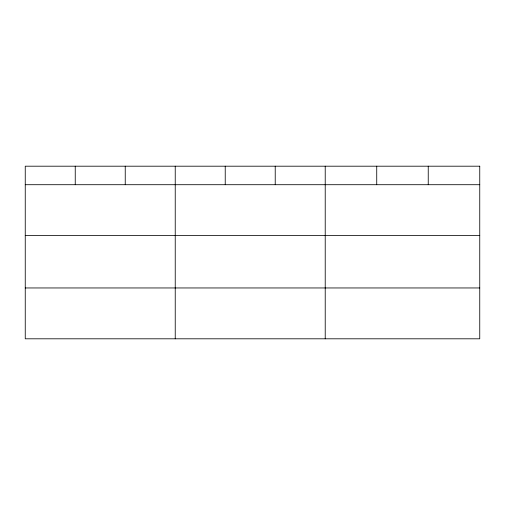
<?xml version="1.0" encoding="UTF-8"?>
<svg xmlns="http://www.w3.org/2000/svg" width="505" height="505" viewBox="0 0 505 505"><rect width="100%" height="100%" fill="white"/><g stroke="black" fill="none" stroke-linecap="round" stroke-linejoin="round"><path stroke-width="0.76" d="M25.25 184.71L479.75 184.71M25.25 235.564L479.75 235.564M25.25 287.957L479.75 287.957M428.24 166.195L428.24 184.71M376.73 166.195L376.73 184.71M325.22 166.195L325.22 338.805M275.225 166.195L275.225 184.71M225.23 166.195L225.23 184.71M175.235 166.195L175.235 338.805M125.24 166.195L125.24 184.71M75.245 166.195L75.245 184.71M479.75 166.195L25.25 166.195L25.25 338.805L479.75 338.805L479.75 166.195"/></g></svg>
